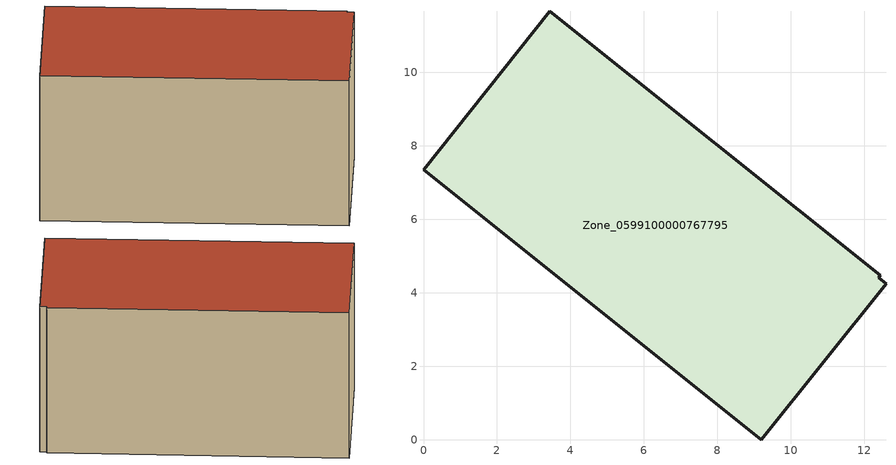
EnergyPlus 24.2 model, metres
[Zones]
Zone_0599100000767795
 floor ground (C_G): 0,7.35 3.43,11.66 12.44,4.47 12.39,4.41 12.59,4.25 9.2,0 z0.32
 wall outside (C_F): 3.43,11.66 0,7.35 9.2,0 12.59,4.25 12.39,4.41 12.44,4.47 3.43,11.66 z0.32:6.62
 roof outside (C_R): 0,7.35 9.2,0 12.59,4.25 12.39,4.41 12.44,4.47 3.43,11.66 z6.62
[BUILDING]
Pand.0599100000767795: North Axis=0; Terrain=City; Loads Convergence Tolerance Value=0.04; Temperature Convergence Tolerance Value=0.4; Solar Distribution=FullExterior; Maximum Number of Warmup Days=25; Minimum Number of Warmup Days=1
[Site:Location]
Rotterdam.The.Hague.AP_ZH_NLD Design_Conditions: Latitude=51.96; Longitude=4.45; Time Zone=1; Elevation=-4.5
[SITE:GROUNDTEMPERATURE:BUILDINGSURFACE]
18, 18, 18, 18, 18, 18, 18, 18, 18, 18, 18, 18
[MATERIAL] Thermal Absorptance=0.9; Solar Absorptance=0.7; Visible Absorptance=0.7
Name | Roughness | Thickness | Conductivity | Density | Specific Heat
G.TI.2006-2014 | MediumSmooth | 0.15 | 0.06 | 540 | 1210
F.TI.2006-2014 | Rough | 0.3 | 0.12 | 1920 | 840
R.TI.2006-2014 | MediumRough | 0.2 | 0.08 | 1500 | 1000
[CONSTRUCTION]
C_G: G.TI.2006-2014
C_F: F.TI.2006-2014
C_R: R.TI.2006-2014
[ZONE]
Zone_0599100000767795: Type=1; Multiplier=1; Ceiling Height=Autocalculate; Volume=Autocalculate; Floor Area=autocalculate; Part of Total Floor Area=Yes
[ZONEINFILTRATION:DESIGNFLOWRATE]
Infil_Zone_0599100000767795: Zone or ZoneList or Space or SpaceList=Zone_0599100000767795; Schedule=AlwaysOn; Design Flow Rate Calculation Method=Flow/Area; Flow Rate per Floor Area=0.0015; Constant Term Coefficient=1; Temperature Term Coefficient=0; Velocity Term Coefficient=0; Velocity Squared Term Coefficient=0
[HVACTEMPLATE:ZONE:IDEALLOADSAIRSYSTEM]
Zone_0599100000767795: Maximum Heating Supply Air Temperature=50; Minimum Cooling Supply Air Temperature=13; Maximum Heating Supply Air Humidity Ratio=0.0156; Minimum Cooling Supply Air Humidity Ratio=0.0077; Heating Limit=NoLimit; Cooling Limit=NoLimit; Dehumidification Control Type=ConstantSensibleHeatRatio; Cooling Sensible Heat Ratio=0.7; Dehumidification Setpoint=60; Humidification Control Type=None; Humidification Setpoint=30; Outdoor Air Method=None; Outdoor Air Flow Rate per Person=0.00944; Outdoor Air Flow Rate per Zone Floor Area=0; Outdoor Air Flow Rate per Zone=0; Demand Controlled Ventilation Type=None; Outdoor Air Economizer Type=NoEconomizer; Heat Recovery Type=None; Sensible Heat Recovery Effectiveness=0.7; Latent Heat Recovery Effectiveness=0.65
[ZONECONTROL:THERMOSTAT]
ThermostatControl_Zone_0599100000767795: Zone or ZoneList=Zone_0599100000767795; Control Type Schedule=DualSetpointControlType; Control 1=Thermostat_Zone_0599100000767795; Temperature Difference Between Cutout And Setpoint=0
[THERMOSTATSETPOINT:DUALSETPOINT]
Thermostat_Zone_0599100000767795: Heating Setpoint Temperature Schedule=HeatingSetpoint_Zone_0599100000767795; Cooling Setpoint Temperature Schedule=CoolingSetpoint_Zone_0599100000767795
[SCHEDULE:COMPACT]
HeatingSetpoint_Zone_0599100000767795: Through: 12/31, For: AllDays, Until: 24:00, 21
CoolingSetpoint_Zone_0599100000767795: Through: 12/31, For: AllDays, Until: 24:00, 24
DualSetpointControlType: Through: 12/31, For: AllDays, Until: 24:00, 4
AlwaysOn: Through: 12/31, For: AllDays, Until: 24:00, 1
